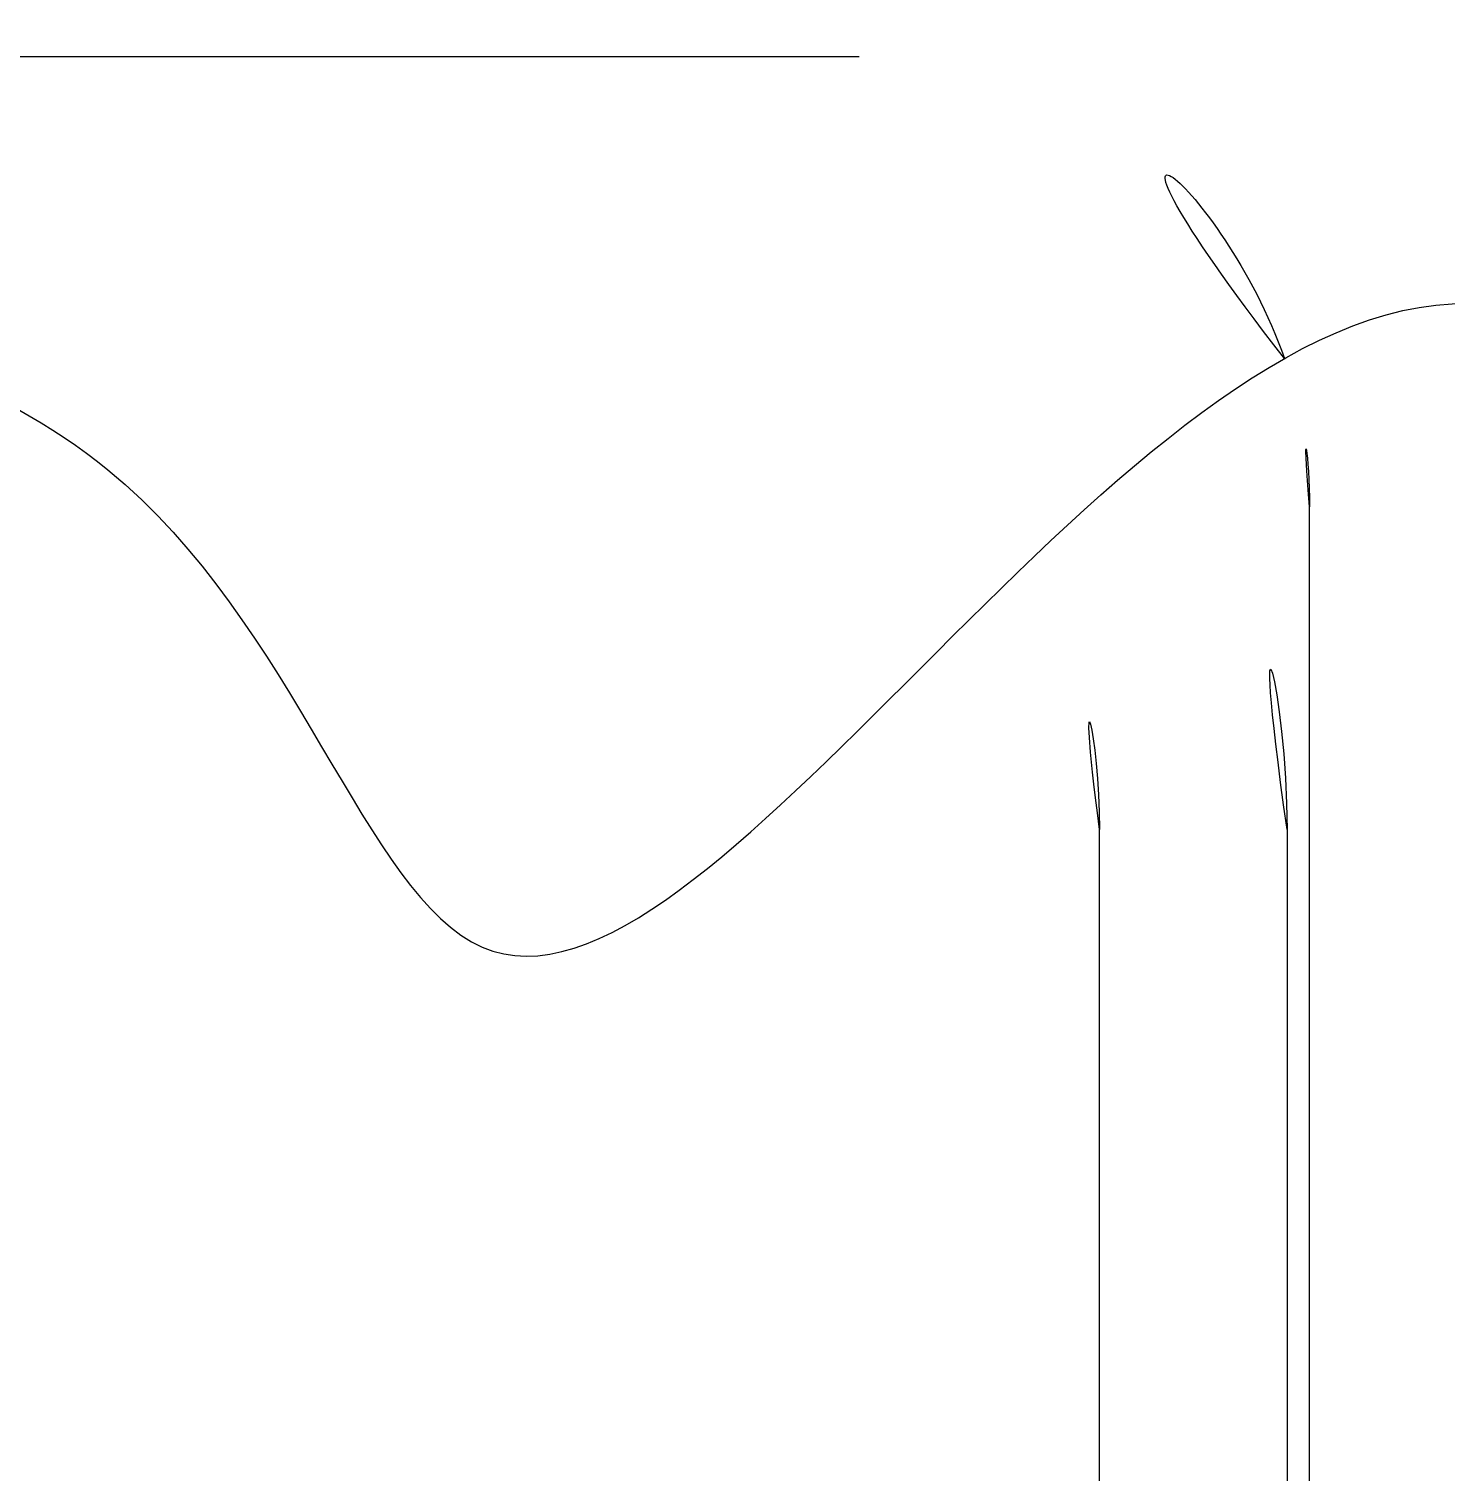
# Model space of a CAD drawing. Extents: x 16296675745 to 16296677481, y -37409619395 to -37409618123.
# Drawn here: x 16296675993.07 to 16296676011.95, y -37409618812.5 to -37409618793.27 of the extents above; entities that cross this region are included whole.
import ezdxf

# ---------------------------------------------------------------- set-up
doc = ezdxf.new("R2010")
doc.units = 0
doc.header["$LTSCALE"] = 10
doc.header["$MEASUREMENT"] = 0
doc.linetypes.add('HIDDEN2', pattern=[4.7625, 3.175, -1.5875])
doc.layers.add('1', color=7, linetype='CONTINUOUS')
doc.layers.add('BODY', color=7, linetype='CONTINUOUS')

msp = doc.modelspace()

# ---------------------------------------------------------------- linework, layer by layer
at = {"layer": '1', "color": 0}
msp.add_open_spline([(16296675992.25794, -37409618765.976799), (16296675987.359131, -37409618768.762016), (16296675976.95026, -37409618774.680023), (16296676000.88109, -37409618782.960793), (16296675978.86904, -37409618796.39949), (16296675995.5047, -37409618796.823097), (16296675999.337761, -37409618811.832481), (16296676012.44381, -37409618787.911377), (16296676022.66818, -37409618810.165359), (16296676029.43651, -37409618801.979271), (16296676031.89271, -37409618799.848282)], degree=3, knots=[0, 0, 0, 0, 12.12397837, 25.760756226, 38.813997283, 48.466082913, 56.550931512, 72.059585134, 86.929807738, 95.778175402, 95.778175402, 95.778175402, 95.778175402], dxfattribs=at)
at = {"layer": 'BODY'}
msp.add_line((16296676004.128811, -37409618793.638977), (16296675985.740299, -37409618793.638977), dxfattribs=at)
at = {"layer": 'BODY', "linetype": 'HIDDEN2'}
for p, q in [((16296676010.128811, -37409618834.838982), (16296676010.128811, -37409618799.638977)), ((16296676007.32881, -37409618830.538986), (16296676007.32881, -37409618803.938988)), ((16296676009.82881, -37409618803.938988), (16296676009.82881, -37409618830.538986))]:
    msp.add_line(p, q, dxfattribs=at)
at = {"layer": 'BODY'}
msp.add_arc((16296676004.128811, -37409618799.638977), 6, 19.2578125, 90, dxfattribs=at)
at = {"layer": 'BODY', "linetype": 'HIDDEN2'}
for centre, radius, end in [((16296676004.128811, -37409618799.638977), 6, 19.2578125), ((16296675999.82881, -37409618803.938988), 10, 31.8575368), ((16296675999.82881, -37409618803.938988), 7.5, 28.6402531)]:
    msp.add_arc(centre, radius, 0, end, dxfattribs=at)

doc.saveas('drawing.dxf')
